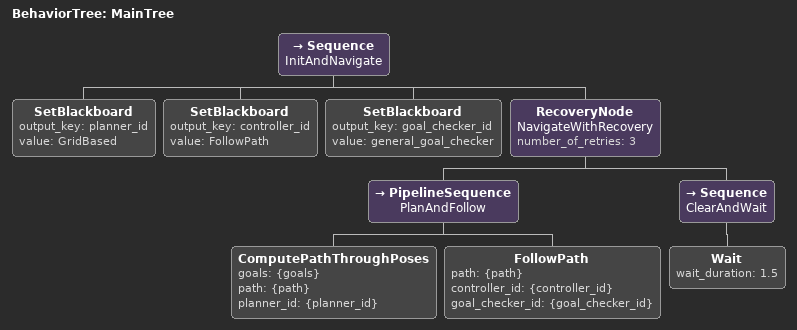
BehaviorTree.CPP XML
<?xml version="1.0"?>
<root main_tree_to_execute="MainTree">
  <BehaviorTree ID="MainTree">

    <Sequence name="InitAndNavigate">
      <SetBlackboard output_key="planner_id" value="GridBased"/>
      <SetBlackboard output_key="controller_id" value="FollowPath"/>
      <SetBlackboard output_key="goal_checker_id" value="general_goal_checker"/>

      <RecoveryNode name="NavigateWithRecovery" number_of_retries="3">
        <PipelineSequence name="PlanAndFollow">
          <ComputePathThroughPoses goals="{goals}" path="{path}" planner_id="{planner_id}"/>
          <FollowPath path="{path}" controller_id="{controller_id}" goal_checker_id="{goal_checker_id}"/>
        </PipelineSequence>

        <Sequence name="ClearAndWait">
          <Wait wait_duration="1.5"/>
        </Sequence>
      </RecoveryNode>
    </Sequence>
  </BehaviorTree>
</root>
